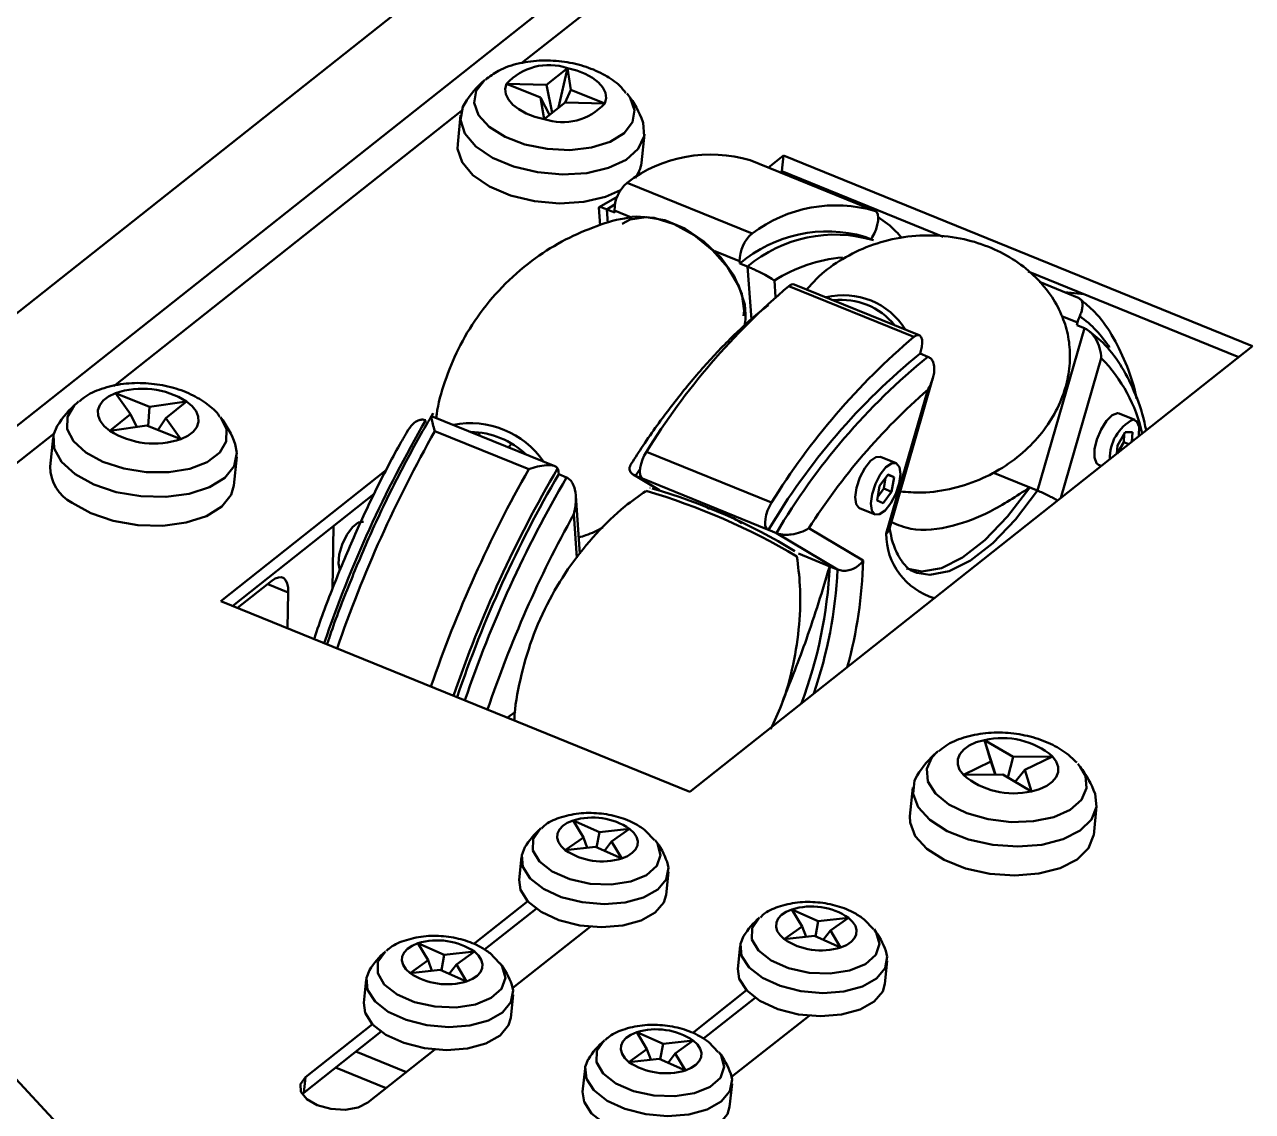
# Model space of a CAD drawing. Header units: millimetres. Extents: x 263 to 2983, y 441 to 2500.
# Drawn here: x 2035.9 to 2102.4, y 1621.9 to 1680.8 of the extents above; entities that cross this region are included whole.
import ezdxf

# ---------------------------------------------------------------- set-up
doc = ezdxf.new("R2010")
doc.units = ezdxf.units.MM
doc.header["$LTSCALE"] = 0.5
doc.layers.add('BOL', color=7, linetype='Continuous', lineweight=50)

msp = doc.modelspace()

# ---------------------------------------------------------------- linework, layer by layer
at = {"layer": 'BOL'}
for p, q in [((2065.057, 1688.588), (2017.776, 1651.162)), ((2069, 1685.603), (2021.719, 1648.178)), ((2062.806, 1678.692), (2071.829, 1685.834)), ((2064.127, 1677.511), (2065.264, 1678.413)), ((2065.264, 1678.413), (2064.787, 1676.276)), ((2065.264, 1678.413), (2065.455, 1677.245)), ((2063.812, 1676.822), (2061.977, 1677.567)), ((2061.977, 1677.567), (2064.127, 1677.511)), ((2064.127, 1677.511), (2064.438, 1675.999)), ((2065.455, 1677.245), (2065.138, 1676.554)), ((2065.455, 1677.245), (2067.289, 1676.5)), ((2068.54, 1676.98), (2068.486, 1677.048)), ((2064.003, 1675.654), (2063.812, 1676.822)), ((2063.812, 1676.822), (2064.291, 1675.883)), ((2065.139, 1676.555), (2064.003, 1675.654)), ((2067.289, 1676.5), (2065.139, 1676.555)), ((2040.703, 1661.197), (2059.532, 1676.1)), ((2059.486, 1675.861), (2059.326, 1674.301)), ((2069.273, 1673.278), (2069.434, 1674.838)), ((2076.149, 1673.027), (2076.967, 1673.674)), ((2076.881, 1672.833), (2076.967, 1673.674)), ((2076.967, 1673.674), (2102.361, 1663.35)), ((2081.942, 1670.672), (2075.17, 1673.425)), ((2076.794, 1672.764), (2076.881, 1672.833)), ((2076.881, 1672.833), (2085.614, 1669.282)), ((2078.229, 1672.285), (2078.218, 1672.186)), ((2068.499, 1672.208), (2075.27, 1669.455)), ((2078.846, 1672.034), (2078.836, 1671.934)), ((2067.966, 1671.444), (2066.994, 1670.878)), ((2067.847, 1671.049), (2067.407, 1670.766)), ((2066.971, 1670.865), (2067.041, 1669.898)), ((2067.407, 1670.766), (2067.83, 1670.594)), ((2067.407, 1670.766), (2067.46, 1670.02)), ((2067.83, 1670.594), (2067.822, 1670.707)), ((2068.743, 1670.332), (2067.822, 1670.707)), ((2081.793, 1669.113), (2081.37, 1669.285)), ((2081.777, 1669.263), (2081.707, 1669.148)), ((2074.594, 1667.953), (2073.258, 1668.497)), ((2074.602, 1667.841), (2074.594, 1667.953)), ((2075.025, 1667.669), (2074.602, 1667.841)), ((2075.231, 1664.801), (2075.025, 1667.669)), ((2076.476, 1666.909), (2076.539, 1666.017)), ((2090.221, 1667.409), (2101.629, 1662.771)), ((2084.03, 1663.862), (2077.258, 1666.615)), ((2084.323, 1663.949), (2077.551, 1666.702)), ((2092.975, 1665.96), (2090.828, 1666.833)), ((2092.2, 1666.275), (2093.24, 1666.181)), ((2092.887, 1664.647), (2092.041, 1664.991)), ((2090.724, 1655.538), (2093.267, 1664.326)), ((2092.887, 1664.647), (2092.844, 1664.498)), ((2093.267, 1664.326), (2092.844, 1664.498)), ((2102.361, 1663.35), (2071.891, 1639.231)), ((2084.362, 1662.957), (2084.405, 1663.106)), ((2084.785, 1662.785), (2084.362, 1662.957)), ((2094.177, 1662.7), (2091.989, 1655.14)), ((2082.681, 1653.42), (2085.059, 1661.637)), ((2082.524, 1653.206), (2084.778, 1660.992)), ((2038.788, 1660.358), (2038.732, 1660.311)), ((2041.606, 1659.68), (2040.797, 1660.813)), ((2040.797, 1660.813), (2042.644, 1660.079)), ((2042.644, 1660.079), (2044.645, 1660.367)), ((2044.645, 1660.367), (2043.53, 1659.457)), ((2040.492, 1658.77), (2041.606, 1659.68)), ((2041.606, 1659.68), (2041.956, 1658.98)), ((2042.644, 1660.079), (2042.567, 1659.027)), ((2095.999, 1659.371), (2095.153, 1659.715)), ((2042.492, 1659.057), (2040.492, 1658.77)), ((2044.34, 1658.323), (2042.492, 1659.057)), ((2043.53, 1659.457), (2043.096, 1658.817)), ((2043.53, 1659.457), (2044.34, 1658.323)), ((2064.584, 1656.862), (2057.914, 1659.574)), ((2024.547, 1648.409), (2037.467, 1658.635)), ((2037.421, 1658.396), (2037.261, 1656.835)), ((2063.171, 1656.692), (2058.092, 1658.757)), ((2060.502, 1658.522), (2060.491, 1658.674)), ((2095.477, 1658.697), (2095.049, 1657.974)), ((2095.397, 1658.16), (2095.423, 1658.606)), ((2095.862, 1658.704), (2095.477, 1658.697)), ((2095.831, 1658.181), (2095.862, 1658.704)), ((2062.27, 1658.106), (2062.077, 1657.882)), ((2069.547, 1657.638), (2076.319, 1654.885)), ((2095.049, 1657.974), (2095.024, 1657.542)), ((2095.037, 1657.553), (2095.397, 1658.16)), ((2095.397, 1658.16), (2095.666, 1658.051)), ((2047.208, 1655.813), (2047.369, 1657.373)), ((2083.064, 1657.022), (2082.217, 1657.366)), ((2094.023, 1656.936), (2094.178, 1656.873)), ((2046.497, 1649.556), (2055.471, 1656.659)), ((2064.788, 1656.533), (2064.796, 1656.42)), ((2065.22, 1656.248), (2064.796, 1656.42)), ((2068.859, 1656.382), (2070.214, 1655.576)), ((2069.207, 1656.718), (2068.963, 1656.331)), ((2068.963, 1656.331), (2069.386, 1656.159)), ((2068.963, 1656.331), (2070.252, 1655.564)), ((2082.632, 1656.417), (2082.174, 1655.788)), ((2082.619, 1656.399), (2082.957, 1656.262)), ((2082.957, 1656.262), (2082.632, 1656.417)), ((2082.823, 1655.477), (2082.957, 1656.262)), ((2090.301, 1655.71), (2088.307, 1656.52)), ((2076.102, 1653.439), (2069.33, 1656.192)), ((2069.33, 1656.192), (2069.386, 1656.159)), ((2069.754, 1655.68), (2069.739, 1655.678)), ((2082.174, 1655.788), (2082.041, 1655.004)), ((2082.074, 1655.202), (2082.4, 1655.649)), ((2082.4, 1655.649), (2082.5, 1656.236)), ((2082.4, 1655.649), (2082.823, 1655.477)), ((2090.724, 1655.538), (2090.301, 1655.71)), ((2047.142, 1649.293), (2054.802, 1655.356)), ((2065.945, 1652.107), (2065.719, 1655.255)), ((2082.041, 1655.004), (2082.365, 1654.848)), ((2082.365, 1654.848), (2082.823, 1655.477)), ((2072.879, 1654.573), (2072.873, 1654.558)), ((2081.074, 1654.593), (2081.087, 1654.587)), ((2081.087, 1654.587), (2081.934, 1654.243)), ((2052.609, 1653.621), (2052.544, 1650.22)), ((2065.779, 1651.902), (2065.61, 1654.254)), ((2074.706, 1653.759), (2074.713, 1653.773)), ((2076.102, 1653.439), (2076.158, 1653.406)), ((2076.581, 1653.234), (2076.158, 1653.406)), ((2079.893, 1651.262), (2076.581, 1653.234)), ((2078.341, 1653.498), (2081.275, 1651.752)), ((2079.47, 1651.435), (2077.777, 1652.123)), ((2079.893, 1651.262), (2079.47, 1651.435)), ((2084.054, 1651.138), (2084.185, 1651.09)), ((2049.263, 1650.656), (2047.407, 1649.186)), ((2049.038, 1650.477), (2050.155, 1650.023)), ((2050.117, 1648.084), (2050.155, 1650.023)), ((2071.891, 1639.231), (2046.497, 1649.556)), ((2062.462, 1643.561), (2062.017, 1643.246)), ((2088.203, 1640.862), (2087.857, 1642.03)), ((2087.857, 1642.03), (2088.454, 1640.161)), ((2087.857, 1642.03), (2089.412, 1641.113)), ((2085.34, 1641.426), (2085.288, 1641.383)), ((2089.412, 1641.113), (2089.122, 1639.998)), ((2089.412, 1641.113), (2091.542, 1641.143)), ((2091.542, 1641.143), (2090.045, 1640.418)), ((2086.707, 1640.137), (2088.203, 1640.862)), ((2088.203, 1640.862), (2088.437, 1640.161)), ((2090.045, 1640.418), (2089.517, 1639.765)), ((2090.045, 1640.418), (2090.391, 1639.249)), ((2093.031, 1640.587), (2092.903, 1640.739)), ((2088.837, 1640.166), (2086.707, 1640.137)), ((2090.391, 1639.249), (2088.837, 1640.166)), ((2083.977, 1639.467), (2083.817, 1637.907)), ((2093.764, 1636.884), (2093.925, 1638.445)), ((2066.13, 1636.759), (2065.577, 1637.678)), ((2065.577, 1637.678), (2067, 1637.049)), ((2067, 1637.049), (2066.85, 1636.216)), ((2067, 1637.049), (2068.636, 1637.226)), ((2068.636, 1637.226), (2067.659, 1636.533)), ((2069.989, 1636.608), (2069.483, 1637.139)), ((2065.153, 1636.067), (2066.13, 1636.759)), ((2066.13, 1636.759), (2066.339, 1636.195)), ((2067.659, 1636.533), (2067.269, 1636.031)), ((2067.659, 1636.533), (2068.212, 1635.615)), ((2066.151, 1590.601), (2023.816, 1636.137)), ((2062.777, 1635.708), (2062.648, 1634.46)), ((2066.788, 1636.244), (2065.153, 1636.067)), ((2068.212, 1635.615), (2066.788, 1636.244)), ((2070.607, 1633.642), (2070.735, 1634.89)), ((2060.182, 1630.977), (2063.115, 1633.299)), ((2060.782, 1630.679), (2063.582, 1632.895)), ((2077.98, 1631.941), (2077.427, 1632.86)), ((2077.427, 1632.86), (2078.851, 1632.231)), ((2078.851, 1632.231), (2080.486, 1632.408)), ((2080.486, 1632.408), (2079.51, 1631.715)), ((2081.84, 1631.79), (2081.334, 1632.321)), ((2066.501, 1631.922), (2062.308, 1628.604)), ((2077.004, 1631.249), (2077.98, 1631.941)), ((2077.98, 1631.941), (2078.189, 1631.377)), ((2078.851, 1632.231), (2078.701, 1631.398)), ((2079.51, 1631.715), (2079.119, 1631.213)), ((2079.51, 1631.715), (2080.063, 1630.797)), ((2057.724, 1630.106), (2057.171, 1631.024)), ((2057.171, 1631.024), (2058.595, 1630.396)), ((2078.639, 1631.425), (2077.004, 1631.249)), ((2080.063, 1630.797), (2078.639, 1631.425)), ((2058.595, 1630.396), (2058.444, 1629.563)), ((2058.595, 1630.396), (2060.23, 1630.572)), ((2060.23, 1630.572), (2059.253, 1629.88)), ((2061.584, 1629.955), (2061.078, 1630.485)), ((2074.627, 1630.89), (2074.499, 1629.642)), ((2056.747, 1629.413), (2057.724, 1630.106)), ((2057.724, 1630.106), (2057.933, 1629.541)), ((2059.253, 1629.88), (2058.863, 1629.378)), ((2059.253, 1629.88), (2059.806, 1628.961)), ((2082.457, 1628.824), (2082.585, 1630.072)), ((2054.371, 1629.055), (2054.243, 1627.807)), ((2058.383, 1629.59), (2056.747, 1629.413)), ((2059.806, 1628.961), (2058.383, 1629.59)), ((2072.033, 1626.159), (2074.965, 1628.481)), ((2062.201, 1626.989), (2062.329, 1628.237)), ((2072.633, 1625.861), (2075.432, 1628.077)), ((2078.351, 1627.104), (2074.159, 1623.786)), ((2051.081, 1623.774), (2054.709, 1626.645)), ((2050.994, 1622.932), (2055.176, 1626.242)), ((2069.575, 1625.288), (2069.022, 1626.206)), ((2069.022, 1626.206), (2070.445, 1625.577)), ((2070.445, 1625.577), (2072.08, 1625.754)), ((2072.08, 1625.754), (2071.104, 1625.062)), ((2073.434, 1625.137), (2072.928, 1625.667)), ((2053.816, 1625.165), (2056.556, 1624.051)), ((2058.095, 1625.269), (2054.467, 1622.397)), ((2068.598, 1624.595), (2069.575, 1625.288)), ((2069.575, 1625.288), (2069.784, 1624.723)), ((2070.445, 1625.577), (2070.295, 1624.745)), ((2071.104, 1625.062), (2070.714, 1624.56)), ((2071.104, 1625.062), (2071.657, 1624.143)), ((2070.233, 1624.772), (2068.598, 1624.595)), ((2071.657, 1624.143), (2070.233, 1624.772)), ((2051.081, 1623.774), (2050.994, 1622.932)), ((2052.718, 1624.296), (2055.458, 1623.182)), ((2066.222, 1624.237), (2066.093, 1622.989)), ((2074.051, 1622.17), (2074.18, 1623.419)), ((2050.905, 1622.852), (2050.994, 1622.932))]:
    msp.add_line(p, q, dxfattribs=at)
at = {"layer": 'BOL', "flags": 128}
for points in [[(2067.289, 1676.5), (2067.361, 1676.779), (2067.328, 1677.068), (2067.191, 1677.356), (2066.957, 1677.631), (2066.633, 1677.884), (2066.232, 1678.104), (2065.77, 1678.282), (2065.264, 1678.413)], [(2060.797, 1677.776), (2060.785, 1677.766), (2060.331, 1677.182)], [(2061.977, 1677.567), (2061.905, 1677.287), (2061.938, 1676.998), (2062.075, 1676.71), (2062.309, 1676.435), (2062.633, 1676.183), (2063.034, 1675.963), (2063.497, 1675.785), (2064.003, 1675.654)], [(2060.331, 1677.182), (2060.219, 1676.528), (2060.459, 1675.859), (2061.032, 1675.228), (2061.89, 1674.686), (2062.965, 1674.278), (2064.169, 1674.036), (2065.405, 1673.98), (2066.572, 1674.115), (2067.577, 1674.429), (2068.337, 1674.898), (2068.791, 1675.482), (2068.903, 1676.136), (2068.663, 1676.805), (2068.54, 1676.98)], [(2059.709, 1676.502), (2059.613, 1676.323), (2059.483, 1675.608), (2059.721, 1674.873), (2060.311, 1674.174), (2061.209, 1673.562), (2062.347, 1673.083), (2063.643, 1672.772), (2064.999, 1672.652), (2066.315, 1672.732), (2067.493, 1673.006), (2068.447, 1673.454), (2069.105, 1674.043), (2069.418, 1674.728), (2069.364, 1675.46), (2069.346, 1675.511)], [(2059.326, 1674.301), (2059.322, 1674.047), (2059.561, 1673.313), (2060.151, 1672.614), (2061.048, 1672.002), (2062.187, 1671.523), (2063.482, 1671.211), (2064.838, 1671.091), (2066.154, 1671.171), (2067.333, 1671.446), (2068.138, 1671.804)], [(2068.235, 1669.991), (2068.674, 1670.225), (2069.536, 1670.352), (2070.548, 1670.181), (2071.622, 1669.728), (2072.661, 1669.033), (2073.572, 1668.159), (2074.276, 1667.183), (2074.709, 1666.191), (2074.833, 1665.272), (2074.804, 1664.999)], [(2068.748, 1670.355), (2068.992, 1670.386), (2069.973, 1670.315), (2071.046, 1669.964), (2072.123, 1669.36), (2073.117, 1668.554), (2073.948, 1667.611), (2074.548, 1666.606), (2074.868, 1665.621), (2074.914, 1665.069)], [(2081.777, 1669.263), (2081.889, 1669.471), (2081.981, 1669.696), (2082.049, 1669.923), (2082.088, 1670.14), (2082.097, 1670.333), (2082.074, 1670.492), (2082.022, 1670.607), (2081.942, 1670.672)], [(2084.405, 1663.106), (2084.456, 1663.328), (2084.478, 1663.533), (2084.468, 1663.708), (2084.428, 1663.842), (2084.359, 1663.928), (2084.266, 1663.961), (2084.154, 1663.939), (2084.03, 1663.862)], [(2038.732, 1660.311), (2038.555, 1660.142), (2038.198, 1659.532), (2038.188, 1658.869), (2038.528, 1658.205), (2039.189, 1657.595)], [(2040.797, 1660.813), (2040.426, 1660.633), (2040.137, 1660.412), (2039.942, 1660.159), (2039.847, 1659.884), (2039.857, 1659.596), (2039.972, 1659.307), (2040.186, 1659.028), (2040.492, 1658.77)], [(2044.34, 1658.323), (2044.711, 1658.503), (2045, 1658.724), (2045.195, 1658.977), (2045.289, 1659.253), (2045.279, 1659.541), (2045.165, 1659.83), (2044.95, 1660.108), (2044.645, 1660.367)], [(2095.153, 1659.715), (2095.048, 1659.734), (2094.763, 1659.622), (2094.451, 1659.313), (2094.161, 1658.853), (2093.935, 1658.313), (2093.809, 1657.775), (2093.801, 1657.321), (2093.913, 1657.02), (2094.023, 1656.936)], [(2037.644, 1659.037), (2037.446, 1658.55), (2037.477, 1657.82), (2037.874, 1657.094), (2038.606, 1656.427)], [(2039.189, 1657.595), (2040.118, 1657.088), (2041.239, 1656.725), (2042.463, 1656.535), (2043.689, 1656.535), (2044.818, 1656.723), (2045.76, 1657.085), (2046.437, 1657.592), (2046.795, 1658.201), (2046.804, 1658.865), (2046.475, 1659.515)], [(2096.206, 1658.478), (2096.214, 1658.531), (2096.221, 1658.986), (2096.109, 1659.287), (2095.894, 1659.39)], [(2038.606, 1656.427), (2039.618, 1655.868), (2040.837, 1655.459), (2042.171, 1655.23), (2043.522, 1655.197), (2044.789, 1655.364), (2045.879, 1655.718), (2046.71, 1656.232), (2047.222, 1656.869), (2047.375, 1657.581), (2047.281, 1658.046)], [(2069.33, 1656.192), (2069.257, 1656.27), (2069.212, 1656.397), (2069.197, 1656.565), (2069.213, 1656.766), (2069.26, 1656.986), (2069.335, 1657.214), (2069.432, 1657.436), (2069.547, 1657.638)], [(2082.217, 1657.366), (2081.976, 1657.356), (2081.672, 1657.141), (2081.365, 1656.75), (2081.102, 1656.24), (2080.922, 1655.691), (2080.854, 1655.185), (2080.907, 1654.799), (2081.074, 1654.593)], [(2081.92, 1654.249), (2082.175, 1654.254), (2082.479, 1654.468), (2082.786, 1654.86), (2083.049, 1655.369), (2083.229, 1655.919), (2083.297, 1656.425), (2083.244, 1656.81), (2083.077, 1657.016), (2082.823, 1657.012), (2082.518, 1656.797), (2082.211, 1656.406), (2081.948, 1655.896), (2081.769, 1655.347), (2081.7, 1654.841), (2081.753, 1654.455), (2081.92, 1654.249)], [(2038.445, 1654.867), (2039.458, 1654.308), (2040.677, 1653.899), (2042.011, 1653.669), (2043.362, 1653.637), (2044.629, 1653.803), (2045.719, 1654.157), (2046.55, 1654.672), (2047.061, 1655.309), (2047.208, 1655.813)], [(2083.631, 1651.311), (2084.464, 1651.151), (2085.518, 1651.343), (2086.668, 1651.919), (2087.874, 1652.862), (2089.099, 1654.139), (2090.301, 1655.71)], [(2084.185, 1651.09), (2084.887, 1650.979), (2085.941, 1651.171), (2087.091, 1651.747), (2088.298, 1652.69), (2089.522, 1653.967), (2090.724, 1655.538)], [(2076.319, 1654.885), (2076.204, 1654.682), (2076.106, 1654.461), (2076.032, 1654.233), (2075.985, 1654.012), (2075.969, 1653.812), (2075.984, 1653.643), (2076.029, 1653.517), (2076.102, 1653.439)], [(2052.863, 1651.585), (2052.912, 1652.077), (2053.076, 1652.625), (2053.328, 1653.146), (2053.631, 1653.561), (2053.939, 1653.806), (2054.204, 1653.845), (2054.226, 1653.837)], [(2052.946, 1651.204), (2052.935, 1651.225), (2052.863, 1651.585)], [(2049.263, 1650.656), (2049.448, 1650.777), (2049.621, 1650.84), (2049.778, 1650.844), (2049.912, 1650.787), (2050.019, 1650.672), (2050.097, 1650.502), (2050.143, 1650.284), (2050.155, 1650.023)], [(2087.857, 1642.03), (2087.41, 1641.906), (2087.028, 1641.732), (2086.727, 1641.517), (2086.519, 1641.268), (2086.41, 1640.994), (2086.406, 1640.707), (2086.506, 1640.418), (2086.707, 1640.137)], [(2085.288, 1641.383), (2085.005, 1641.088), (2084.721, 1640.462), (2084.789, 1639.794), (2085.201, 1639.137), (2085.926, 1638.546), (2086.904, 1638.067), (2088.056, 1637.74), (2089.289, 1637.591), (2090.502, 1637.632), (2091.598, 1637.86), (2092.488, 1638.256), (2093.099, 1638.789), (2093.383, 1639.415), (2093.315, 1640.083), (2093.031, 1640.587)], [(2090.391, 1639.249), (2090.839, 1639.374), (2091.22, 1639.547), (2091.521, 1639.763), (2091.73, 1640.012), (2091.838, 1640.285), (2091.843, 1640.572), (2091.742, 1640.862), (2091.542, 1641.143)], [(2084.2, 1640.108), (2084.069, 1639.846), (2083.983, 1639.126), (2084.265, 1638.393), (2084.895, 1637.701), (2085.826, 1637.103), (2086.988, 1636.643), (2088.296, 1636.353), (2089.653, 1636.257), (2090.957, 1636.361), (2092.113, 1636.658), (2093.034, 1637.125), (2093.653, 1637.728), (2093.922, 1638.421), (2093.837, 1639.118)], [(2065.577, 1637.678), (2065.262, 1637.545), (2065.011, 1637.377), (2064.831, 1637.182), (2064.731, 1636.966), (2064.714, 1636.737), (2064.781, 1636.506), (2064.929, 1636.279), (2065.153, 1636.067)], [(2083.817, 1637.907), (2083.823, 1637.565), (2084.105, 1636.832), (2084.735, 1636.141), (2085.666, 1635.543), (2086.828, 1635.082), (2088.136, 1634.793), (2089.492, 1634.697), (2090.797, 1634.801), (2091.953, 1635.097), (2092.874, 1635.564), (2093.492, 1636.167), (2093.762, 1636.861), (2093.764, 1636.884)], [(2063.825, 1637.241), (2063.8, 1637.219), (2063.414, 1636.669), (2063.398, 1636.055), (2063.755, 1635.445), (2064.446, 1634.904), (2065.396, 1634.491), (2066.502, 1634.251), (2067.645, 1634.21), (2068.699, 1634.372), (2069.552, 1634.719), (2070.111, 1635.215), (2070.314, 1635.805), (2070.141, 1636.425), (2070.02, 1636.604)], [(2068.212, 1635.615), (2068.526, 1635.748), (2068.778, 1635.915), (2068.957, 1636.111), (2069.057, 1636.327), (2069.074, 1636.555), (2069.007, 1636.787), (2068.859, 1637.013), (2068.636, 1637.226)], [(2062.955, 1636.221), (2062.791, 1635.804), (2062.85, 1635.163), (2063.255, 1634.534), (2063.972, 1633.973), (2064.936, 1633.53), (2066.062, 1633.244), (2067.25, 1633.14), (2068.393, 1633.229), (2069.391, 1633.501), (2070.155, 1633.934), (2070.617, 1634.487), (2070.736, 1635.113), (2070.665, 1635.428)], [(2062.648, 1634.46), (2062.721, 1633.915), (2063.127, 1633.286), (2063.844, 1632.725), (2064.808, 1632.281), (2065.934, 1631.995), (2067.121, 1631.892), (2068.265, 1631.981), (2069.263, 1632.253), (2070.027, 1632.685), (2070.489, 1633.239), (2070.607, 1633.642)], [(2075.676, 1632.422), (2075.651, 1632.401), (2075.265, 1631.851), (2075.249, 1631.237), (2075.606, 1630.627), (2076.297, 1630.086), (2077.247, 1629.673), (2078.353, 1629.433), (2079.495, 1629.392), (2080.55, 1629.553), (2081.403, 1629.901), (2081.961, 1630.397), (2082.165, 1630.986), (2081.992, 1631.607), (2081.871, 1631.786)], [(2077.427, 1632.86), (2077.113, 1632.727), (2076.861, 1632.559), (2076.682, 1632.364), (2076.582, 1632.148), (2076.565, 1631.919), (2076.632, 1631.687), (2076.78, 1631.461), (2077.004, 1631.249)], [(2080.063, 1630.797), (2080.377, 1630.93), (2080.629, 1631.097), (2080.808, 1631.293), (2080.908, 1631.509), (2080.925, 1631.737), (2080.858, 1631.969), (2080.71, 1632.195), (2080.486, 1632.408)], [(2057.171, 1631.024), (2056.857, 1630.891), (2056.605, 1630.724), (2056.426, 1630.528), (2056.326, 1630.312), (2056.309, 1630.084), (2056.376, 1629.852), (2056.524, 1629.626), (2056.747, 1629.413)], [(2074.806, 1631.403), (2074.641, 1630.986), (2074.7, 1630.345), (2075.106, 1629.716), (2075.823, 1629.155), (2076.787, 1628.712), (2077.913, 1628.426), (2079.1, 1628.322), (2080.244, 1628.411), (2081.242, 1628.683), (2082.006, 1629.115), (2082.468, 1629.669), (2082.587, 1630.295), (2082.515, 1630.61)], [(2055.42, 1630.587), (2055.395, 1630.565), (2055.008, 1630.015), (2054.993, 1629.402), (2055.35, 1628.792), (2056.041, 1628.251), (2056.991, 1627.838), (2058.097, 1627.598), (2059.239, 1627.556), (2060.294, 1627.718), (2061.146, 1628.066), (2061.705, 1628.561), (2061.909, 1629.151), (2061.736, 1629.771), (2061.614, 1629.95)], [(2059.806, 1628.961), (2060.121, 1629.094), (2060.372, 1629.262), (2060.552, 1629.457), (2060.652, 1629.673), (2060.668, 1629.902), (2060.602, 1630.134), (2060.453, 1630.36), (2060.23, 1630.572)], [(2054.549, 1629.568), (2054.385, 1629.151), (2054.444, 1628.51), (2054.85, 1627.881), (2055.566, 1627.32), (2056.531, 1626.876), (2057.656, 1626.59), (2058.844, 1626.487), (2059.987, 1626.575), (2060.986, 1626.848), (2061.75, 1627.28), (2062.211, 1627.834), (2062.33, 1628.459), (2062.259, 1628.775)], [(2074.499, 1629.642), (2074.572, 1629.097), (2074.978, 1628.468), (2075.694, 1627.907), (2076.658, 1627.463), (2077.784, 1627.177), (2078.972, 1627.074), (2080.115, 1627.162), (2081.114, 1627.435), (2081.878, 1627.867), (2082.339, 1628.421), (2082.457, 1628.824)], [(2054.243, 1627.807), (2054.315, 1627.261), (2054.721, 1626.632), (2055.438, 1626.071), (2056.402, 1625.628), (2057.528, 1625.342), (2058.716, 1625.239), (2059.859, 1625.327), (2060.857, 1625.6), (2061.621, 1626.032), (2062.083, 1626.585), (2062.201, 1626.989)], [(2067.27, 1625.769), (2067.245, 1625.747), (2066.859, 1625.197), (2066.843, 1624.584), (2067.2, 1623.974), (2067.891, 1623.433), (2068.841, 1623.02), (2069.947, 1622.78), (2071.09, 1622.738), (2072.144, 1622.9), (2072.997, 1623.248), (2073.556, 1623.743), (2073.759, 1624.333), (2073.586, 1624.953), (2073.465, 1625.132)], [(2069.022, 1626.206), (2068.707, 1626.073), (2068.456, 1625.906), (2068.276, 1625.71), (2068.176, 1625.494), (2068.159, 1625.266), (2068.226, 1625.034), (2068.374, 1624.808), (2068.598, 1624.595)], [(2071.657, 1624.143), (2071.971, 1624.276), (2072.223, 1624.444), (2072.402, 1624.639), (2072.502, 1624.855), (2072.519, 1625.084), (2072.452, 1625.315), (2072.304, 1625.542), (2072.08, 1625.754)], [(2066.4, 1624.75), (2066.236, 1624.333), (2066.294, 1623.692), (2066.7, 1623.063), (2067.417, 1622.501), (2068.381, 1622.058), (2069.507, 1621.772), (2070.694, 1621.669), (2071.838, 1621.757), (2072.836, 1622.03), (2073.6, 1622.462), (2074.062, 1623.016), (2074.181, 1623.641), (2074.11, 1623.957)], [(2054.467, 1622.397), (2053.936, 1622.131), (2053.228, 1622.01), (2052.451, 1622.053), (2051.723, 1622.254), (2051.155, 1622.58), (2050.834, 1622.984), (2050.808, 1623.403), (2051.081, 1623.774)], [(2066.093, 1622.989), (2066.166, 1622.443), (2066.572, 1621.814), (2067.289, 1621.253), (2068.253, 1620.81), (2069.379, 1620.524), (2070.566, 1620.421), (2071.71, 1620.509), (2072.708, 1620.781), (2073.472, 1621.214), (2073.934, 1621.767), (2074.051, 1622.17)]]:
    msp.add_lwpolyline(points, dxfattribs=at)
at = {"layer": 'BOL'}
for centre, radius, start, end in [((2064.263, 1675.493), 3.087, 71.09225, 137.78053), ((2064.29, 1673.693), 5.373, 130.54445, 148.48304), ((2064.29, 1673.693), 5.373, 19.77755, 37.71613), ((2065.003, 1678.574), 3.087, 251.09355, 317.77798), ((2073.032, 1666.248), 7.488, 73.40989, 127.25837), ((2067.681, 1673.47), 1.603, 321.18774, 353.12978), ((2069.741, 1670.745), 1.919, 130.32428, 181.14977), ((2079.804, 1663.495), 7.488, 73.40984, 127.25842), ((2079.337, 1662.229), 7.343, 73.92673, 130.15814), ((2076.512, 1667.992), 1.919, 130.32255, 181.15225), ((2079.75, 1662.08), 7.319, 73.42833, 130.21209), ((2080.938, 1659.844), 8.356, 95.33892, 122.27578), ((2101.715, 1637.809), 37.788, 130.33173, 148.34966), ((2077.476, 1666.417), 0.294, 75.24905, 137.71648), ((2080.21, 1662.144), 3.974, 32.01193, 103.73754), ((2080.11, 1662.177), 3.69, 38.91473, 96.83433), ((2095.218, 1663.969), 2.427, 155.42044, 163.7888), ((2089.607, 1660.135), 5.92, 32.08877, 54.91049), ((2108.487, 1635.056), 37.788, 130.33157, 148.34978), ((2106.898, 1635.302), 35.674, 129.17681, 149.50494), ((2107.32, 1635.131), 35.673, 129.17633, 149.50542), ((2088.322, 1656.872), 8.261, 12.2622, 44.8644), ((2042.251, 1656.538), 4.516, 57.98594, 108.78683), ((2107.558, 1634.915), 34.626, 131.14022, 147.54151), ((2042.225, 1656.228), 5.373, 130.54445, 148.48304), ((2042.225, 1656.228), 5.373, 19.77755, 37.71613), ((2114.608, 1626.073), 66.007, 149.7294, 161.26127), ((2060.015, 1654.37), 4.817, 34.65367, 101.09592), ((2096.997, 1657.303), 2.36, 117.8449, 181.6109), ((2042.886, 1662.598), 4.515, 237.98544, 288.78733), ((2118.923, 1624.321), 69.901, 150.4865, 161.07452), ((2059.964, 1654.244), 4.468, 46.66231, 89.08703), ((2039.505, 1656.845), 2.244, 180.24057, 241.81626), ((2124.002, 1622.256), 69.902, 150.48657, 161.07445), ((2122.678, 1622.792), 67.154, 149.63303, 161.2037), ((2121.443, 1623.311), 65.613, 149.69471, 161.29601), ((2064.248, 1656.51), 0.541, 2.35386, 25.23425), ((2121.864, 1623.141), 65.61, 149.69439, 161.29629), ((2060.956, 1624.852), 32.064, 58.74923, 73.89784), ((2059.072, 1620.379), 36.672, 59.49014, 73.4419), ((2072.492, 1652.49), 2.119, 63.31496, 79.46585), ((2071.709, 1649.144), 5.518, 57.01877, 71.67571), ((2121.692, 1623.195), 64.108, 151.02156, 161.36335), ((2086.182, 1653.217), 3.658, 180.17306, 253.33151), ((2058.066, 1652.242), 23.214, 344.3582, 358.7903), ((2055.088, 1652.601), 24.41, 339.41752, 357.26145), ((2055.934, 1652.375), 23.985, 340.94922, 357.34137), ((2088.812, 1637.905), 4.235, 49.86888, 103.03512), ((2088.781, 1637.299), 5.373, 130.54445, 148.48304), ((2088.781, 1637.299), 5.373, 19.77755, 37.71613), ((2089.436, 1643.375), 4.235, 229.86999, 283.03383), ((2066.633, 1634.248), 3.588, 56.07575, 107.11781), ((2066.62, 1633.974), 4.299, 130.54445, 148.48304), ((2066.62, 1633.974), 4.299, 19.77755, 37.71613), ((2067.156, 1639.044), 3.589, 236.07675, 287.11586), ((2078.483, 1629.43), 3.589, 56.07675, 107.11586), ((2078.47, 1629.156), 4.299, 130.54445, 148.48304), ((2078.47, 1629.156), 4.299, 19.77755, 37.71613), ((2058.227, 1627.595), 3.589, 56.07667, 107.11595), ((2079.006, 1634.226), 3.589, 236.07675, 287.11586), ((2058.214, 1627.32), 4.299, 130.54445, 148.48304), ((2058.214, 1627.32), 4.299, 19.77755, 37.71613), ((2058.75, 1632.391), 3.588, 236.07615, 287.11733), ((2070.078, 1622.777), 3.589, 56.07653, 107.11599), ((2070.065, 1622.502), 4.299, 130.54445, 148.48304), ((2070.065, 1622.502), 4.299, 19.77755, 37.71613), ((2070.601, 1627.573), 3.589, 236.07721, 287.11627)]:
    msp.add_arc(centre, radius, start, end, dxfattribs=at)
for points, knots in [([(2068.439, 1677.064), (2068.33, 1677.199), (2068.019, 1677.584), (2067.291, 1678.067), (2066.285, 1678.517), (2065.112, 1678.789), (2063.875, 1678.863), (2062.652, 1678.709), (2061.601, 1678.368), (2061.055, 1677.956), (2060.824, 1677.782)], [0, 0, 0, 0, 0.066079, 0.187668, 0.321647, 0.46003, 0.598825, 0.740912, 0.890794, 1, 1, 1, 1]), ([(2066.992, 1670.867), (2066.986, 1670.879), (2066.974, 1670.906), (2067.069, 1670.888), (2067.215, 1670.842), (2067.343, 1670.792), (2067.407, 1670.766)], [0, 0, 0, 0, 0.28551, 0.599752, 0.799095, 1, 1, 1, 1]), ([(2068.777, 1670.337), (2068.635, 1670.319), (2067.927, 1670.23), (2066.623, 1669.809), (2064.93, 1669.056), (2063.257, 1667.976), (2061.705, 1666.608), (2060.369, 1664.987), (2059.327, 1663.25), (2058.614, 1661.468), (2058.241, 1660.194), (2058.176, 1659.537), (2058.169, 1659.47)], [0, 0, 0, 0, 0.028013, 0.139721, 0.255226, 0.373043, 0.504863, 0.63276, 0.755984, 0.87426, 0.987254, 1, 1, 1, 1]), ([(2083.359, 1669.232), (2083.261, 1669.348), (2082.897, 1669.783), (2082.433, 1670.108), (2082.092, 1670.346)], [0, 0, 0, 0, 0.26646, 1, 1, 1, 1]), ([(2083.28, 1655.489), (2083.672, 1655.456), (2084.637, 1655.373), (2086.16, 1655.621), (2087.753, 1656.152), (2089.168, 1656.947), (2090.358, 1657.936), (2091.297, 1659.062), (2091.968, 1660.266), (2092.372, 1661.492), (2092.518, 1662.697), (2092.422, 1663.868), (2092.088, 1664.996), (2091.5, 1666.1), (2090.642, 1667.128), (2089.528, 1668.026), (2088.219, 1668.725), (2086.694, 1669.211), (2085.017, 1669.411), (2083.283, 1669.281), (2081.639, 1668.84), (2080.165, 1668.122), (2079.007, 1667.315), (2078.442, 1666.675), (2078.224, 1666.428)], [0, 0, 0, 0, 0.037549, 0.092487, 0.145978, 0.197574, 0.246927, 0.293684, 0.337428, 0.377638, 0.413802, 0.446496, 0.479089, 0.515568, 0.559084, 0.603967, 0.651446, 0.700667, 0.756656, 0.812006, 0.866035, 0.918329, 0.968492, 1, 1, 1, 1]), ([(2075.025, 1667.669), (2075.096, 1667.639), (2075.237, 1667.58), (2075.497, 1667.461), (2075.829, 1667.298), (2076.193, 1667.099), (2076.391, 1666.972), (2076.475, 1666.91), (2076.476, 1666.909)], [0, 0, 0, 0, 0.107633, 0.214419, 0.382767, 0.663948, 0.997024, 1, 1, 1, 1]), ([(2076.15, 1665.579), (2075.992, 1665.456), (2075.299, 1664.917), (2074.066, 1663.775), (2072.464, 1662.071), (2070.891, 1660.131), (2069.642, 1658.418), (2068.939, 1657.321), (2068.727, 1656.991)], [0, 0, 0, 0, 0.062808, 0.275406, 0.487421, 0.698769, 0.909545, 1, 1, 1, 1]), ([(2092.97, 1665.948), (2093.005, 1665.934), (2093.096, 1665.898), (2093.161, 1665.722), (2093.161, 1665.474), (2093.11, 1665.224), (2093.044, 1665.061), (2093.01, 1664.979)], [0, 0, 0, 0, 0.185525, 0.480127, 0.694754, 0.847012, 1, 1, 1, 1]), ([(2096.088, 1660.502), (2096.075, 1660.572), (2095.938, 1661.303), (2095.506, 1662.49), (2094.771, 1664.011), (2093.938, 1665.16), (2093.289, 1665.689), (2093.02, 1665.908)], [0, 0, 0, 0, 0.028141, 0.292053, 0.555689, 0.816262, 1, 1, 1, 1]), ([(2074.862, 1664.464), (2074.885, 1664.614), (2074.919, 1664.832), (2074.907, 1665.041), (2074.904, 1665.105)], [0, 0, 0, 0, 0.693392, 1, 1, 1, 1]), ([(2094.177, 1662.7), (2094.177, 1662.702), (2094.17, 1662.883), (2094.112, 1663.234), (2093.915, 1663.702), (2093.681, 1664.024), (2093.471, 1664.223), (2093.335, 1664.292), (2093.267, 1664.326)], [0, 0, 0, 0, 0.00298, 0.336061, 0.617235, 0.78559, 0.892387, 1, 1, 1, 1]), ([(2096.601, 1658.791), (2096.573, 1658.94), (2096.423, 1659.732), (2095.97, 1660.953), (2095.227, 1662.409), (2094.36, 1663.519), (2093.685, 1664.038), (2093.39, 1664.265)], [0, 0, 0, 0, 0.058156, 0.309504, 0.56035, 0.807597, 1, 1, 1, 1]), ([(2084.778, 1660.992), (2084.779, 1660.994), (2084.898, 1661.198), (2085.073, 1661.591), (2085.162, 1662.112), (2085.097, 1662.464), (2084.972, 1662.679), (2084.847, 1662.75), (2084.785, 1662.785)], [0, 0, 0, 0, 0.002974, 0.336054, 0.617231, 0.785569, 0.892372, 1, 1, 1, 1]), ([(2046.441, 1659.531), (2046.411, 1659.577), (2046.216, 1659.881), (2045.653, 1660.324), (2044.756, 1660.848), (2043.649, 1661.21), (2042.434, 1661.386), (2041.192, 1661.354), (2040.064, 1661.086), (2039.259, 1660.748), (2038.918, 1660.435), (2038.833, 1660.357)], [0, 0, 0, 0, 0.021119, 0.136679, 0.264487, 0.402016, 0.540169, 0.679944, 0.82486, 0.956346, 1, 1, 1, 1]), ([(2057.999, 1659.739), (2057.745, 1659.303), (2057.007, 1658.037), (2055.847, 1655.839), (2054.559, 1653.133), (2053.397, 1650.352), (2052.628, 1648.366), (2052.292, 1647.318), (2052.258, 1647.213)], [0, 0, 0, 0, 0.1134858, 0.3292452, 0.5449335, 0.760539, 0.9761344, 1, 1, 1, 1]), ([(2056.565, 1658.701), (2056.67, 1658.863), (2056.838, 1659.123), (2057.146, 1659.331), (2057.391, 1659.4), (2057.531, 1659.364), (2057.601, 1659.346)], [0, 0, 0, 0, 0.421065, 0.67571, 0.837234, 1, 1, 1, 1]), ([(2058.092, 1658.757), (2058.091, 1658.758), (2058.05, 1658.896), (2057.973, 1659.16), (2057.908, 1659.436), (2057.889, 1659.573), (2057.906, 1659.57), (2057.912, 1659.568)], [0, 0, 0, 0, 0.004058, 0.31249, 0.638773, 0.876467, 1, 1, 1, 1]), ([(2056.568, 1658.699), (2056.47, 1658.528), (2055.903, 1657.546), (2054.924, 1655.66), (2053.678, 1653.019), (2052.559, 1650.304), (2051.859, 1648.452), (2051.559, 1647.517), (2051.554, 1647.5)], [0, 0, 0, 0, 0.049765, 0.286344, 0.52284, 0.75925, 0.995654, 1, 1, 1, 1]), ([(2064.737, 1656.741), (2064.707, 1656.777), (2064.646, 1656.85), (2064.432, 1656.912), (2064.096, 1656.924), (2063.65, 1656.851), (2063.326, 1656.75), (2063.173, 1656.692), (2063.171, 1656.692)], [0, 0, 0, 0, 0.139509, 0.278345, 0.474039, 0.742691, 0.996637, 1, 1, 1, 1]), ([(2068.963, 1656.331), (2068.901, 1656.362), (2068.776, 1656.424), (2068.657, 1656.564), (2068.6, 1656.765), (2068.675, 1656.907), (2068.722, 1656.995)], [0, 0, 0, 0, 0.1644606, 0.3276673, 0.5849296, 1, 1, 1, 1]), ([(2065.22, 1656.248), (2065.285, 1656.211), (2065.414, 1656.138), (2065.575, 1655.904), (2065.711, 1655.513), (2065.745, 1654.929), (2065.673, 1654.486), (2065.611, 1654.256), (2065.61, 1654.254)], [0, 0, 0, 0, 0.107626, 0.214418, 0.382777, 0.663946, 0.997024, 1, 1, 1, 1]), ([(2082.81, 1653.829), (2083.154, 1653.686), (2084.147, 1653.272), (2085.975, 1653.516), (2088.151, 1654.305), (2089.578, 1655.237), (2090.301, 1655.71)], [0, 0, 0, 0, 0.169036, 0.488787, 0.741201, 1, 1, 1, 1]), ([(2069.512, 1655.509), (2069.133, 1655.242), (2068.163, 1654.561), (2066.793, 1653.216), (2065.413, 1651.528), (2064.238, 1649.613), (2063.306, 1647.531), (2062.701, 1645.338), (2062.412, 1643.85), (2062.397, 1643.106), (2062.397, 1643.091)], [0, 0, 0, 0, 0.093916, 0.2404175, 0.387772, 0.5356438, 0.6950646, 0.8487751, 0.9970801, 1, 1, 1, 1]), ([(2091.805, 1654.995), (2091.8, 1654.998), (2091.743, 1655.037), (2091.571, 1655.135), (2091.302, 1655.276), (2091.005, 1655.419), (2090.818, 1655.498), (2090.724, 1655.538)], [0, 0, 0, 0, 0.028531, 0.287028, 0.529366, 0.764553, 1, 1, 1, 1]), ([(2065.88, 1653.007), (2066.011, 1653.042), (2066.459, 1653.162), (2066.884, 1653.381), (2067.186, 1653.536)], [0, 0, 0, 0, 0.2905025, 1, 1, 1, 1]), ([(2078.341, 1653.498), (2078.34, 1653.498), (2078.213, 1653.416), (2077.934, 1653.279), (2077.474, 1653.161), (2077.086, 1653.137), (2076.799, 1653.162), (2076.654, 1653.21), (2076.581, 1653.234)], [0, 0, 0, 0, 0.002979, 0.33606, 0.617236, 0.785583, 0.892384, 1, 1, 1, 1]), ([(2082.524, 1653.206), (2082.526, 1653.207), (2082.579, 1653.249), (2082.651, 1653.318), (2082.664, 1653.397), (2082.668, 1653.424)], [0, 0, 0, 0, 0.017045, 0.671514, 1, 1, 1, 1]), ([(2084.145, 1651.13), (2084.085, 1651.143), (2083.857, 1651.194), (2083.546, 1651.461), (2083.138, 1652.04), (2082.847, 1652.761), (2082.736, 1653.362), (2082.697, 1653.577)], [0, 0, 0, 0, 0.094424, 0.361552, 0.601595, 0.857767, 1, 1, 1, 1]), ([(2076.273, 1642.613), (2076.478, 1643.049), (2077.007, 1644.17), (2077.524, 1646.082), (2077.852, 1648.254), (2077.913, 1650.224), (2077.76, 1651.446), (2077.695, 1651.967)], [0, 0, 0, 0, 0.150265, 0.386946, 0.615304, 0.836027, 1, 1, 1, 1]), ([(2081.275, 1651.752), (2081.274, 1651.75), (2081.223, 1651.67), (2081.088, 1651.51), (2080.822, 1651.321), (2080.505, 1651.208), (2080.18, 1651.177), (2079.989, 1651.234), (2079.893, 1651.262)], [0, 0, 0, 0, 0.004782, 0.189233, 0.404963, 0.60722, 0.803519, 1, 1, 1, 1]), ([(2076.909, 1644.107), (2077.358, 1645.235), (2078.327, 1647.665), (2079.071, 1650.119), (2079.47, 1651.435)], [0, 0, 0, 0, 0.463771, 1, 1, 1, 1]), ([(2092.847, 1640.806), (2092.679, 1640.97), (2092.268, 1641.373), (2091.427, 1641.861), (2090.34, 1642.25), (2089.132, 1642.448), (2087.891, 1642.441), (2086.746, 1642.201), (2085.891, 1641.862), (2085.506, 1641.527), (2085.387, 1641.423)], [0, 0, 0, 0, 0.091406, 0.224355, 0.365591, 0.50821, 0.652124, 0.80086, 0.938137, 1, 1, 1, 1]), ([(2069.483, 1637.139), (2069.32, 1637.254), (2068.888, 1637.557), (2068.042, 1637.891), (2066.971, 1638.094), (2065.854, 1638.091), (2064.853, 1637.85), (2064.172, 1637.56), (2063.914, 1637.294), (2063.869, 1637.247)], [0, 0, 0, 0, 0.104158, 0.274581, 0.447298, 0.621885, 0.803534, 0.965607, 1, 1, 1, 1]), ([(2081.334, 1632.321), (2081.17, 1632.436), (2080.739, 1632.739), (2079.892, 1633.073), (2078.822, 1633.276), (2077.705, 1633.273), (2076.703, 1633.032), (2076.023, 1632.742), (2075.764, 1632.476), (2075.719, 1632.429)], [0, 0, 0, 0, 0.104158, 0.27458, 0.447297, 0.621883, 0.803533, 0.965603, 1, 1, 1, 1]), ([(2061.078, 1630.485), (2060.914, 1630.6), (2060.483, 1630.904), (2059.636, 1631.238), (2058.566, 1631.441), (2057.449, 1631.438), (2056.447, 1631.197), (2055.766, 1630.907), (2055.508, 1630.641), (2055.463, 1630.594)], [0, 0, 0, 0, 0.1041575, 0.274588, 0.447298, 0.6218838, 0.8035329, 0.9656038, 1, 1, 1, 1]), ([(2072.928, 1625.667), (2072.765, 1625.782), (2072.333, 1626.085), (2071.487, 1626.42), (2070.416, 1626.623), (2069.299, 1626.62), (2068.298, 1626.379), (2067.617, 1626.088), (2067.359, 1625.822), (2067.313, 1625.776)], [0, 0, 0, 0, 0.104166, 0.274589, 0.447299, 0.621884, 0.803533, 0.965604, 1, 1, 1, 1])]:
    msp.add_open_spline(points, degree=3, knots=knots, dxfattribs=at)

doc.saveas('drawing.dxf')
